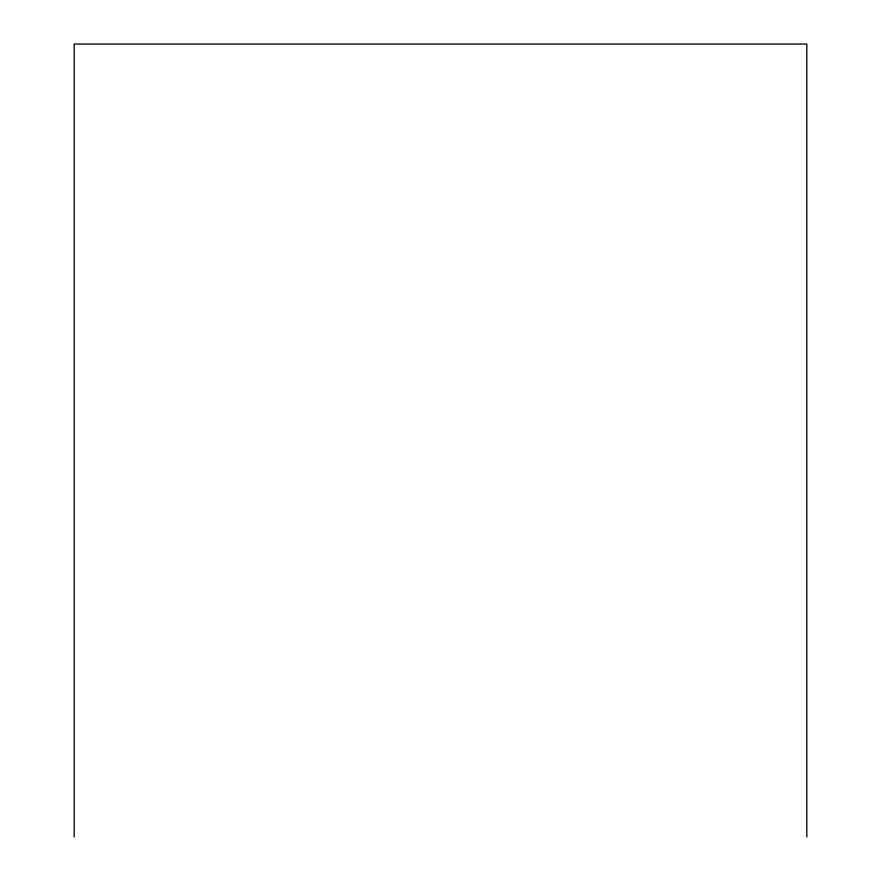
<?xml version="1.0" encoding="UTF-8"?>
<svg xmlns="http://www.w3.org/2000/svg" width="881" height="881" viewBox="0 0 881 881"><rect width="100%" height="100%" fill="white"/><g stroke="black" fill="none" stroke-linecap="round" stroke-linejoin="round"><path stroke-width="1.32" d="M806.809 836.95L806.809 44.05L74.191 44.05L74.191 836.95"/></g></svg>
